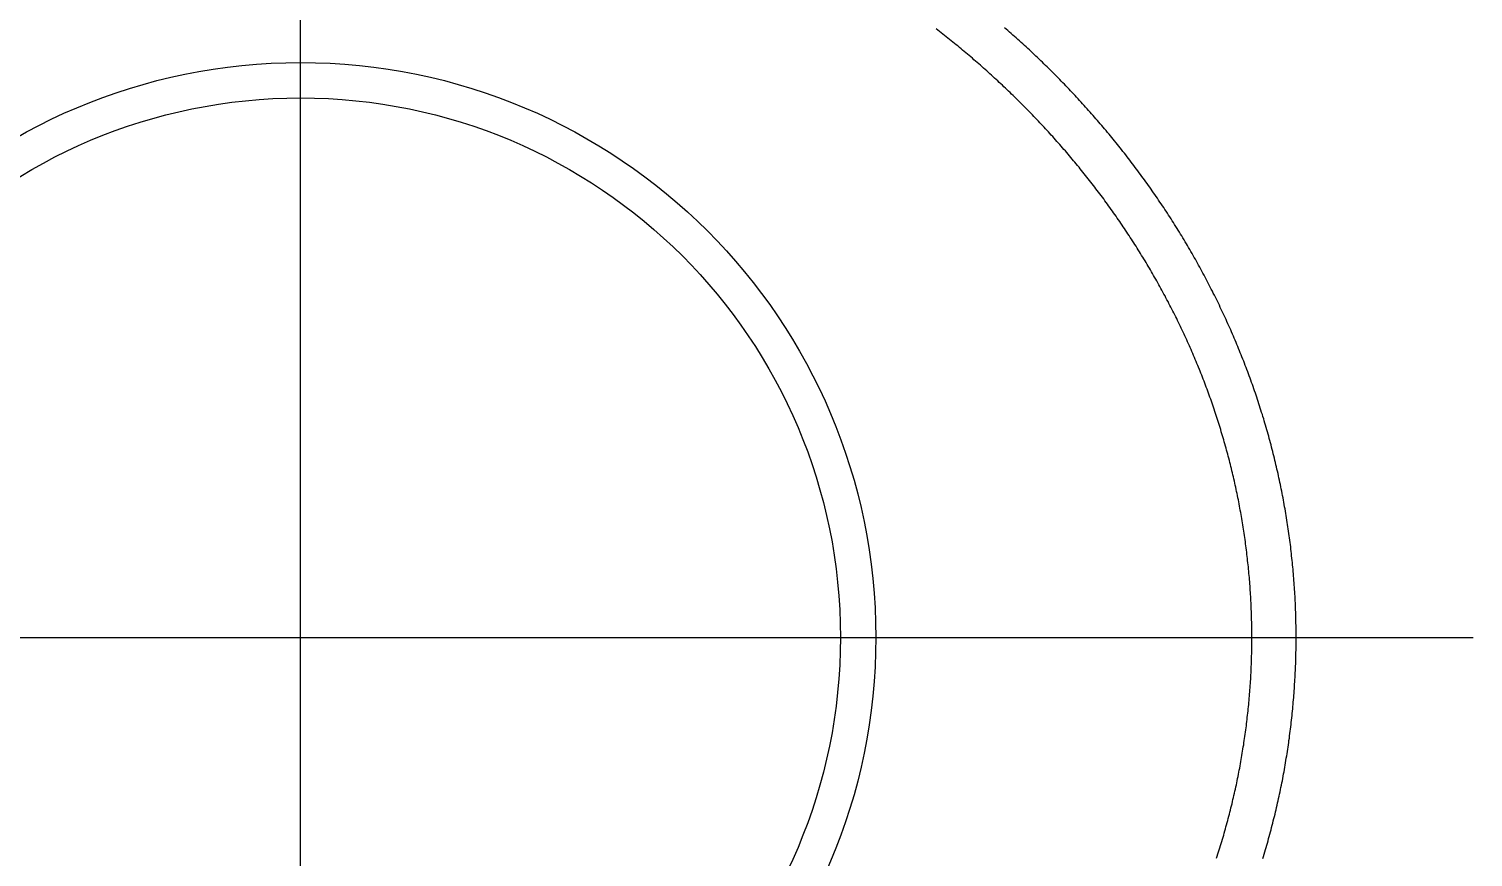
# Model space of a CAD drawing. Extents: x -38 to 89, y -32 to 34.
# Drawn here: x 72.21 to 88.53, y -2.48 to 6.88 of the extents above; entities that cross this region are included whole.
import ezdxf

# ---------------------------------------------------------------- set-up
doc = ezdxf.new("R2010")
doc.units = 0
doc.linetypes.add('CENTER', pattern=[50.8, 31.75, -6.35, 6.35, -6.35])
doc.layers.get('0').update_dxf_attribs({"linetype": 'CONTINUOUS'})
doc.layers.add('CENTER', color=1, linetype='CENTER')

msp = doc.modelspace()

# ---------------------------------------------------------------- linework, layer by layer
at = {"color": 7}
for points in [[(85.63, -2.495, 0), (85.638, -2.472, 0), (85.645, -2.448, 0), (85.653, -2.425, 0), (85.66, -2.401, 0), (85.667, -2.378, 0), (85.674, -2.354, 0), (85.682, -2.331, 0), (85.689, -2.307, 0), (85.696, -2.283, 0), (85.703, -2.26, 0), (85.71, -2.236, 0), (85.716, -2.213, 0), (85.723, -2.189, 0), (85.73, -2.165, 0), (85.736, -2.142, 0), (85.743, -2.118, 0), (85.749, -2.094, 0), (85.756, -2.071, 0), (85.762, -2.047, 0), (85.768, -2.023, 0), (85.774, -2, 0), (85.781, -1.976, 0), (85.787, -1.952, 0), (85.792, -1.929, 0), (85.798, -1.905, 0), (85.804, -1.881, 0), (85.81, -1.857, 0), (85.815, -1.834, 0), (85.821, -1.81, 0), (85.826, -1.786, 0), (85.832, -1.762, 0), (85.837, -1.739, 0), (85.842, -1.715, 0), (85.847, -1.691, 0), (85.853, -1.667, 0), (85.858, -1.643, 0), (85.863, -1.62, 0), (85.868, -1.596, 0), (85.872, -1.572, 0), (85.877, -1.548, 0), (85.882, -1.524, 0), (85.886, -1.501, 0), (85.891, -1.477, 0), (85.895, -1.453, 0), (85.9, -1.429, 0), (85.904, -1.405, 0), (85.908, -1.382, 0), (85.912, -1.358, 0), (85.916, -1.334, 0), (85.92, -1.31, 0), (85.924, -1.286, 0), (85.928, -1.262, 0), (85.932, -1.238, 0), (85.936, -1.215, 0), (85.939, -1.191, 0), (85.943, -1.167, 0), (85.946, -1.143, 0), (85.95, -1.119, 0), (85.953, -1.095, 0), (85.957, -1.071, 0), (85.96, -1.047, 0), (85.963, -1.023, 0), (85.966, -1, 0), (85.969, -0.976, 0), (85.972, -0.952, 0), (85.975, -0.928, 0), (85.977, -0.904, 0), (85.98, -0.88, 0), (85.983, -0.856, 0), (85.985, -0.832, 0), (85.988, -0.808, 0), (85.99, -0.784, 0), (85.993, -0.76, 0), (85.995, -0.736, 0), (85.997, -0.712, 0), (85.999, -0.689, 0), (86.001, -0.665, 0), (86.003, -0.641, 0), (86.005, -0.617, 0), (86.007, -0.593, 0), (86.008, -0.569, 0), (86.01, -0.545, 0), (86.012, -0.521, 0), (86.013, -0.497, 0), (86.015, -0.473, 0), (86.016, -0.449, 0), (86.017, -0.425, 0), (86.019, -0.401, 0), (86.02, -0.377, 0), (86.021, -0.353, 0), (86.022, -0.329, 0), (86.023, -0.305, 0), (86.024, -0.281, 0), (86.025, -0.257, 0), (86.025, -0.234, 0), (86.026, -0.21, 0), (86.027, -0.186, 0), (86.027, -0.162, 0), (86.028, -0.138, 0), (86.028, -0.114, 0), (86.028, -0.09, 0), (86.029, -0.066, 0), (86.029, -0.042, 0), (86.029, -0.018, 0), (86.029, 0.006, 0), (86.029, 0.03, 0), (86.029, 0.054, 0), (86.028, 0.078, 0), (86.028, 0.102, 0), (86.028, 0.126, 0), (86.028, 0.15, 0), (86.027, 0.174, 0), (86.026, 0.198, 0), (86.026, 0.222, 0), (86.025, 0.246, 0), (86.024, 0.27, 0), (86.023, 0.294, 0), (86.022, 0.318, 0), (86.022, 0.342, 0), (86.02, 0.366, 0), (86.019, 0.389, 0), (86.018, 0.413, 0), (86.017, 0.437, 0), (86.016, 0.461, 0), (86.014, 0.485, 0), (86.013, 0.509, 0), (86.011, 0.533, 0), (86.009, 0.557, 0), (86.008, 0.581, 0), (86.006, 0.605, 0), (86.004, 0.629, 0), (86.002, 0.653, 0), (86, 0.677, 0), (85.998, 0.7, 0), (85.996, 0.724, 0), (85.994, 0.748, 0), (85.991, 0.772, 0), (85.989, 0.796, 0), (85.987, 0.82, 0), (85.984, 0.844, 0), (85.981, 0.868, 0), (85.979, 0.891, 0), (85.976, 0.915, 0), (85.973, 0.939, 0), (85.97, 0.963, 0), (85.968, 0.987, 0), (85.965, 1.011, 0), (85.961, 1.034, 0), (85.958, 1.058, 0), (85.955, 1.082, 0), (85.952, 1.106, 0), (85.948, 1.129, 0), (85.945, 1.153, 0), (85.941, 1.177, 0), (85.938, 1.201, 0), (85.934, 1.225, 0), (85.93, 1.248, 0), (85.927, 1.272, 0), (85.923, 1.296, 0), (85.919, 1.319, 0), (85.915, 1.343, 0), (85.911, 1.367, 0), (85.907, 1.39, 0), (85.902, 1.414, 0), (85.898, 1.438, 0), (85.894, 1.461, 0), (85.889, 1.485, 0), (85.885, 1.509, 0), (85.88, 1.532, 0), (85.876, 1.556, 0), (85.871, 1.579, 0), (85.866, 1.603, 0), (85.861, 1.627, 0), (85.856, 1.65, 0), (85.851, 1.674, 0), (85.846, 1.697, 0), (85.841, 1.721, 0), (85.836, 1.744, 0), (85.831, 1.768, 0), (85.825, 1.791, 0), (85.82, 1.815, 0), (85.814, 1.838, 0), (85.809, 1.861, 0), (85.803, 1.885, 0), (85.797, 1.908, 0), (85.792, 1.932, 0), (85.786, 1.955, 0), (85.78, 1.978, 0), (85.774, 2.002, 0), (85.768, 2.025, 0), (85.762, 2.048, 0), (85.756, 2.071, 0), (85.749, 2.095, 0), (85.743, 2.118, 0), (85.737, 2.141, 0), (85.73, 2.164, 0), (85.724, 2.188, 0), (85.717, 2.211, 0), (85.71, 2.234, 0), (85.704, 2.257, 0), (85.697, 2.28, 0), (85.69, 2.303, 0), (85.683, 2.326, 0), (85.676, 2.349, 0), (85.669, 2.372, 0), (85.662, 2.396, 0), (85.655, 2.419, 0), (85.647, 2.442, 0), (85.64, 2.464, 0), (85.632, 2.487, 0), (85.625, 2.51, 0), (85.618, 2.533, 0), (85.61, 2.556, 0), (85.602, 2.579, 0), (85.594, 2.602, 0), (85.587, 2.625, 0), (85.579, 2.647, 0), (85.571, 2.67, 0), (85.563, 2.693, 0), (85.555, 2.716, 0), (85.547, 2.738, 0), (85.538, 2.761, 0), (85.53, 2.784, 0), (85.522, 2.806, 0), (85.513, 2.829, 0), (85.505, 2.851, 0), (85.496, 2.874, 0), (85.488, 2.897, 0), (85.479, 2.919, 0), (85.47, 2.942, 0), (85.462, 2.964, 0), (85.453, 2.986, 0), (85.444, 3.009, 0), (85.435, 3.031, 0), (85.426, 3.054, 0), (85.416, 3.076, 0), (85.407, 3.098, 0), (85.398, 3.12, 0), (85.389, 3.143, 0), (85.379, 3.165, 0), (85.37, 3.187, 0), (85.36, 3.209, 0), (85.351, 3.231, 0), (85.341, 3.254, 0), (85.332, 3.276, 0), (85.322, 3.298, 0), (85.312, 3.32, 0), (85.302, 3.342, 0), (85.292, 3.364, 0), (85.282, 3.386, 0), (85.272, 3.408, 0), (85.262, 3.43, 0), (85.252, 3.451, 0), (85.242, 3.473, 0), (85.231, 3.495, 0), (85.221, 3.517, 0), (85.21, 3.539, 0), (85.2, 3.56, 0), (85.189, 3.582, 0), (85.179, 3.604, 0), (85.168, 3.625, 0), (85.157, 3.647, 0), (85.147, 3.668, 0), (85.136, 3.69, 0), (85.125, 3.711, 0), (85.114, 3.733, 0), (85.103, 3.754, 0), (85.092, 3.776, 0), (85.081, 3.797, 0), (85.069, 3.818, 0), (85.058, 3.84, 0), (85.047, 3.861, 0), (85.035, 3.882, 0), (85.024, 3.903, 0), (85.012, 3.925, 0), (85.001, 3.946, 0), (84.989, 3.967, 0), (84.978, 3.988, 0), (84.966, 4.009, 0), (84.954, 4.03, 0), (84.942, 4.051, 0), (84.93, 4.072, 0), (84.918, 4.093, 0), (84.906, 4.114, 0), (84.894, 4.134, 0), (84.882, 4.155, 0), (84.87, 4.176, 0), (84.858, 4.197, 0), (84.846, 4.217, 0), (84.833, 4.238, 0), (84.821, 4.259, 0), (84.808, 4.279, 0), (84.796, 4.3, 0), (84.783, 4.32, 0), (84.771, 4.341, 0), (84.758, 4.361, 0), (84.745, 4.382, 0), (84.733, 4.402, 0), (84.72, 4.422, 0), (84.707, 4.442, 0), (84.694, 4.463, 0), (84.681, 4.483, 0), (84.668, 4.503, 0), (84.655, 4.523, 0), (84.642, 4.543, 0), (84.628, 4.563, 0), (84.615, 4.583, 0), (84.602, 4.603, 0), (84.588, 4.623, 0), (84.575, 4.643, 0), (84.562, 4.663, 0), (84.548, 4.683, 0), (84.535, 4.703, 0), (84.521, 4.723, 0), (84.507, 4.742, 0), (84.494, 4.762, 0), (84.48, 4.782, 0), (84.466, 4.801, 0), (84.452, 4.821, 0), (84.438, 4.84, 0), (84.424, 4.86, 0), (84.41, 4.879, 0), (84.396, 4.899, 0), (84.382, 4.918, 0), (84.368, 4.938, 0), (84.354, 4.957, 0), (84.34, 4.976, 0), (84.325, 4.995, 0), (84.311, 5.015, 0), (84.296, 5.034, 0), (84.282, 5.053, 0), (84.267, 5.072, 0), (84.253, 5.091, 0), (84.238, 5.11, 0), (84.224, 5.129, 0), (84.209, 5.148, 0), (84.194, 5.167, 0), (84.179, 5.186, 0), (84.165, 5.204, 0), (84.15, 5.223, 0), (84.135, 5.242, 0), (84.12, 5.261, 0), (84.105, 5.279, 0), (84.09, 5.298, 0), (84.075, 5.316, 0), (84.059, 5.335, 0), (84.044, 5.353, 0), (84.029, 5.372, 0), (84.013, 5.39, 0), (83.998, 5.409, 0), (83.983, 5.427, 0), (83.967, 5.445, 0), (83.952, 5.464, 0), (83.936, 5.482, 0), (83.921, 5.5, 0), (83.905, 5.518, 0), (83.889, 5.536, 0), (83.874, 5.554, 0), (83.858, 5.572, 0), (83.842, 5.59, 0), (83.826, 5.608, 0), (83.81, 5.626, 0), (83.794, 5.644, 0), (83.778, 5.662, 0), (83.762, 5.679, 0), (83.746, 5.697, 0), (83.73, 5.715, 0), (83.714, 5.733, 0), (83.698, 5.75, 0), (83.681, 5.768, 0), (83.665, 5.785, 0), (83.649, 5.803, 0), (83.632, 5.82, 0), (83.616, 5.838, 0), (83.6, 5.855, 0), (83.583, 5.872, 0), (83.566, 5.89, 0), (83.55, 5.907, 0), (83.533, 5.924, 0), (83.516, 5.941, 0), (83.5, 5.958, 0), (83.483, 5.976, 0), (83.466, 5.993, 0), (83.449, 6.01, 0), (83.432, 6.027, 0), (83.415, 6.044, 0), (83.398, 6.06, 0), (83.381, 6.077, 0), (83.364, 6.094, 0), (83.347, 6.111, 0), (83.33, 6.128, 0), (83.313, 6.144, 0), (83.296, 6.161, 0), (83.278, 6.177, 0), (83.261, 6.194, 0), (83.244, 6.211, 0), (83.226, 6.227, 0), (83.209, 6.243, 0), (83.191, 6.26, 0), (83.174, 6.276, 0), (83.156, 6.293, 0), (83.139, 6.309, 0), (83.121, 6.325, 0), (83.103, 6.341, 0), (83.086, 6.357, 0), (83.068, 6.373, 0), (83.05, 6.39, 0), (83.032, 6.406, 0), (83.014, 6.422, 0), (82.997, 6.437, 0), (82.979, 6.453, 0), (82.961, 6.469, 0), (82.943, 6.485, 0), (82.925, 6.501, 0), (82.906, 6.516, 0), (82.888, 6.532, 0), (82.87, 6.548, 0), (82.852, 6.563, 0), (82.834, 6.579, 0), (82.815, 6.594, 0), (82.797, 6.61, 0), (82.779, 6.625, 0), (82.76, 6.641, 0), (82.742, 6.656, 0), (82.723, 6.671, 0), (82.705, 6.687, 0), (82.686, 6.702, 0), (82.668, 6.717, 0), (82.649, 6.732, 0), (82.63, 6.747, 0), (82.612, 6.762, 0), (82.593, 6.777, 0), (82.574, 6.792, 0), (82.555, 6.807, 0), (82.537, 6.822, 0), (82.518, 6.837, 0), (82.499, 6.852, 0), (82.48, 6.866, 0), (82.461, 6.881, 0)], [(86.153, -2.501, 0), (86.16, -2.476, 0), (86.168, -2.451, 0), (86.175, -2.425, 0), (86.183, -2.4, 0), (86.19, -2.375, 0), (86.197, -2.35, 0), (86.204, -2.325, 0), (86.211, -2.3, 0), (86.218, -2.275, 0), (86.225, -2.25, 0), (86.232, -2.225, 0), (86.239, -2.2, 0), (86.246, -2.175, 0), (86.252, -2.15, 0), (86.259, -2.124, 0), (86.265, -2.099, 0), (86.271, -2.074, 0), (86.278, -2.049, 0), (86.284, -2.024, 0), (86.29, -1.999, 0), (86.296, -1.973, 0), (86.302, -1.948, 0), (86.308, -1.923, 0), (86.314, -1.898, 0), (86.32, -1.872, 0), (86.325, -1.847, 0), (86.331, -1.822, 0), (86.336, -1.797, 0), (86.342, -1.772, 0), (86.347, -1.746, 0), (86.352, -1.721, 0), (86.357, -1.696, 0), (86.362, -1.67, 0), (86.368, -1.645, 0), (86.373, -1.62, 0), (86.377, -1.595, 0), (86.382, -1.569, 0), (86.387, -1.544, 0), (86.392, -1.519, 0), (86.396, -1.493, 0), (86.401, -1.468, 0), (86.405, -1.443, 0), (86.409, -1.417, 0), (86.414, -1.392, 0), (86.418, -1.367, 0), (86.422, -1.341, 0), (86.426, -1.316, 0), (86.43, -1.291, 0), (86.434, -1.265, 0), (86.438, -1.24, 0), (86.441, -1.215, 0), (86.445, -1.189, 0), (86.448, -1.164, 0), (86.452, -1.138, 0), (86.455, -1.113, 0), (86.459, -1.088, 0), (86.462, -1.062, 0), (86.465, -1.037, 0), (86.468, -1.011, 0), (86.471, -0.986, 0), (86.474, -0.961, 0), (86.477, -0.935, 0), (86.48, -0.91, 0), (86.483, -0.884, 0), (86.485, -0.859, 0), (86.488, -0.834, 0), (86.49, -0.808, 0), (86.493, -0.783, 0), (86.495, -0.757, 0), (86.497, -0.732, 0), (86.499, -0.706, 0), (86.501, -0.681, 0), (86.503, -0.656, 0), (86.505, -0.63, 0), (86.507, -0.605, 0), (86.509, -0.579, 0), (86.511, -0.554, 0), (86.512, -0.528, 0), (86.514, -0.503, 0), (86.515, -0.477, 0), (86.517, -0.452, 0), (86.518, -0.426, 0), (86.519, -0.401, 0), (86.52, -0.376, 0), (86.522, -0.35, 0), (86.523, -0.325, 0), (86.524, -0.299, 0), (86.525, -0.274, 0), (86.525, -0.248, 0), (86.526, -0.223, 0), (86.527, -0.197, 0), (86.527, -0.172, 0), (86.528, -0.146, 0), (86.528, -0.121, 0), (86.528, -0.095, 0), (86.529, -0.07, 0), (86.529, -0.044, 0), (86.529, -0.019, 0), (86.529, 0.007, 0), (86.529, 0.032, 0), (86.529, 0.057, 0), (86.528, 0.083, 0), (86.528, 0.108, 0), (86.528, 0.134, 0), (86.527, 0.159, 0), (86.527, 0.185, 0), (86.526, 0.21, 0), (86.526, 0.236, 0), (86.525, 0.261, 0), (86.524, 0.287, 0), (86.523, 0.312, 0), (86.522, 0.338, 0), (86.521, 0.363, 0), (86.52, 0.389, 0), (86.519, 0.414, 0), (86.517, 0.439, 0), (86.516, 0.465, 0), (86.515, 0.49, 0), (86.513, 0.516, 0), (86.511, 0.541, 0), (86.51, 0.567, 0), (86.508, 0.592, 0), (86.506, 0.617, 0), (86.504, 0.643, 0), (86.502, 0.668, 0), (86.5, 0.694, 0), (86.498, 0.719, 0), (86.496, 0.744, 0), (86.494, 0.77, 0), (86.491, 0.795, 0), (86.489, 0.821, 0), (86.487, 0.846, 0), (86.484, 0.871, 0), (86.481, 0.897, 0), (86.478, 0.922, 0), (86.476, 0.947, 0), (86.473, 0.973, 0), (86.47, 0.998, 0), (86.467, 1.023, 0), (86.464, 1.049, 0), (86.46, 1.074, 0), (86.457, 1.099, 0), (86.454, 1.125, 0), (86.45, 1.15, 0), (86.447, 1.175, 0), (86.443, 1.2, 0), (86.44, 1.226, 0), (86.436, 1.251, 0), (86.432, 1.276, 0), (86.428, 1.301, 0), (86.424, 1.326, 0), (86.42, 1.352, 0), (86.416, 1.377, 0), (86.412, 1.402, 0), (86.408, 1.427, 0), (86.403, 1.452, 0), (86.399, 1.478, 0), (86.394, 1.503, 0), (86.39, 1.528, 0), (86.385, 1.553, 0), (86.381, 1.578, 0), (86.376, 1.603, 0), (86.371, 1.628, 0), (86.366, 1.653, 0), (86.361, 1.678, 0), (86.356, 1.703, 0), (86.351, 1.728, 0), (86.346, 1.753, 0), (86.34, 1.778, 0), (86.335, 1.803, 0), (86.329, 1.828, 0), (86.324, 1.853, 0), (86.318, 1.878, 0), (86.312, 1.903, 0), (86.307, 1.928, 0), (86.301, 1.953, 0), (86.295, 1.978, 0), (86.289, 2.002, 0), (86.283, 2.027, 0), (86.277, 2.052, 0), (86.271, 2.077, 0), (86.264, 2.102, 0), (86.258, 2.126, 0), (86.252, 2.151, 0), (86.245, 2.176, 0), (86.239, 2.201, 0), (86.232, 2.225, 0), (86.225, 2.25, 0), (86.219, 2.275, 0), (86.212, 2.299, 0), (86.205, 2.324, 0), (86.198, 2.348, 0), (86.191, 2.373, 0), (86.183, 2.398, 0), (86.176, 2.422, 0), (86.169, 2.447, 0), (86.162, 2.471, 0), (86.154, 2.496, 0), (86.147, 2.52, 0), (86.139, 2.544, 0), (86.131, 2.569, 0), (86.124, 2.593, 0), (86.116, 2.618, 0), (86.108, 2.642, 0), (86.1, 2.666, 0), (86.092, 2.69, 0), (86.084, 2.715, 0), (86.076, 2.739, 0), (86.068, 2.763, 0), (86.059, 2.787, 0), (86.051, 2.812, 0), (86.043, 2.836, 0), (86.034, 2.86, 0), (86.026, 2.884, 0), (86.017, 2.908, 0), (86.008, 2.932, 0), (85.999, 2.956, 0), (85.991, 2.98, 0), (85.982, 3.004, 0), (85.973, 3.028, 0), (85.964, 3.052, 0), (85.954, 3.076, 0), (85.945, 3.099, 0), (85.936, 3.123, 0), (85.927, 3.147, 0), (85.917, 3.171, 0), (85.908, 3.195, 0), (85.898, 3.218, 0), (85.889, 3.242, 0), (85.879, 3.266, 0), (85.869, 3.289, 0), (85.86, 3.313, 0), (85.85, 3.336, 0), (85.84, 3.36, 0), (85.83, 3.383, 0), (85.82, 3.407, 0), (85.81, 3.43, 0), (85.799, 3.454, 0), (85.789, 3.477, 0), (85.779, 3.501, 0), (85.768, 3.524, 0), (85.758, 3.547, 0), (85.747, 3.57, 0), (85.737, 3.594, 0), (85.726, 3.617, 0), (85.716, 3.64, 0), (85.705, 3.663, 0), (85.694, 3.686, 0), (85.683, 3.709, 0), (85.672, 3.732, 0), (85.661, 3.755, 0), (85.65, 3.778, 0), (85.639, 3.801, 0), (85.627, 3.824, 0), (85.616, 3.847, 0), (85.605, 3.87, 0), (85.593, 3.893, 0), (85.582, 3.916, 0), (85.57, 3.938, 0), (85.559, 3.961, 0), (85.547, 3.984, 0), (85.535, 4.006, 0), (85.523, 4.029, 0), (85.512, 4.052, 0), (85.5, 4.074, 0), (85.488, 4.097, 0), (85.476, 4.119, 0), (85.464, 4.141, 0), (85.451, 4.164, 0), (85.439, 4.186, 0), (85.427, 4.208, 0), (85.415, 4.231, 0), (85.402, 4.253, 0), (85.39, 4.275, 0), (85.377, 4.297, 0), (85.365, 4.319, 0), (85.352, 4.342, 0), (85.339, 4.364, 0), (85.327, 4.386, 0), (85.314, 4.408, 0), (85.301, 4.43, 0), (85.288, 4.451, 0), (85.275, 4.473, 0), (85.262, 4.495, 0), (85.249, 4.517, 0), (85.236, 4.539, 0), (85.223, 4.56, 0), (85.209, 4.582, 0), (85.196, 4.604, 0), (85.183, 4.625, 0), (85.169, 4.647, 0), (85.156, 4.668, 0), (85.142, 4.69, 0), (85.129, 4.711, 0), (85.115, 4.732, 0), (85.101, 4.754, 0), (85.087, 4.775, 0), (85.074, 4.796, 0), (85.06, 4.818, 0), (85.046, 4.839, 0), (85.032, 4.86, 0), (85.018, 4.881, 0), (85.004, 4.902, 0), (84.99, 4.923, 0), (84.975, 4.944, 0), (84.961, 4.965, 0), (84.947, 4.986, 0), (84.932, 5.007, 0), (84.918, 5.028, 0), (84.903, 5.048, 0), (84.889, 5.069, 0), (84.874, 5.09, 0), (84.86, 5.11, 0), (84.845, 5.131, 0), (84.83, 5.152, 0), (84.816, 5.172, 0), (84.801, 5.193, 0), (84.786, 5.213, 0), (84.771, 5.233, 0), (84.756, 5.254, 0), (84.741, 5.274, 0), (84.726, 5.294, 0), (84.711, 5.315, 0), (84.696, 5.335, 0), (84.68, 5.355, 0), (84.665, 5.375, 0), (84.65, 5.395, 0), (84.634, 5.415, 0), (84.619, 5.435, 0), (84.603, 5.455, 0), (84.588, 5.475, 0), (84.572, 5.495, 0), (84.557, 5.515, 0), (84.541, 5.534, 0), (84.525, 5.554, 0), (84.509, 5.574, 0), (84.494, 5.593, 0), (84.478, 5.613, 0), (84.462, 5.633, 0), (84.446, 5.652, 0), (84.43, 5.672, 0), (84.414, 5.691, 0), (84.397, 5.71, 0), (84.381, 5.73, 0), (84.365, 5.749, 0), (84.349, 5.768, 0), (84.333, 5.788, 0), (84.316, 5.807, 0), (84.3, 5.826, 0), (84.283, 5.845, 0), (84.267, 5.864, 0), (84.25, 5.883, 0), (84.234, 5.902, 0), (84.217, 5.921, 0), (84.2, 5.94, 0), (84.184, 5.959, 0), (84.167, 5.977, 0), (84.15, 5.996, 0), (84.133, 6.015, 0), (84.116, 6.034, 0), (84.099, 6.052, 0), (84.082, 6.071, 0), (84.065, 6.089, 0), (84.048, 6.108, 0), (84.031, 6.126, 0), (84.014, 6.145, 0), (83.996, 6.163, 0), (83.979, 6.181, 0), (83.962, 6.2, 0), (83.945, 6.218, 0), (83.927, 6.236, 0), (83.91, 6.254, 0), (83.892, 6.272, 0), (83.875, 6.29, 0), (83.857, 6.308, 0), (83.839, 6.326, 0), (83.822, 6.344, 0), (83.804, 6.362, 0), (83.786, 6.38, 0), (83.768, 6.398, 0), (83.751, 6.415, 0), (83.733, 6.433, 0), (83.715, 6.451, 0), (83.697, 6.468, 0), (83.679, 6.486, 0), (83.661, 6.503, 0), (83.643, 6.521, 0), (83.624, 6.538, 0), (83.606, 6.556, 0), (83.588, 6.573, 0), (83.57, 6.59, 0), (83.551, 6.608, 0), (83.533, 6.625, 0), (83.515, 6.642, 0), (83.496, 6.659, 0), (83.478, 6.676, 0), (83.459, 6.693, 0), (83.441, 6.71, 0), (83.422, 6.727, 0), (83.403, 6.744, 0), (83.385, 6.761, 0), (83.366, 6.778, 0), (83.347, 6.795, 0), (83.329, 6.811, 0), (83.31, 6.828, 0), (83.291, 6.845, 0), (83.272, 6.861, 0), (83.253, 6.878, 0), (83.234, 6.894, 0)]]:
    msp.add_polyline3d(points, dxfattribs=at)
at = {"color": 7, "linetype": 'CONTINUOUS'}
for radius in [6.5, 6.1]:
    msp.add_circle((75.279, 0), radius, dxfattribs=at)
at = {"layer": 'CENTER', "color": 1, "linetype": 'CENTER'}
for p, q in [((75.279, -11.85), (75.279, 34.2)), ((62.029, 0), (88.529, 0))]:
    msp.add_line(p, q, dxfattribs=at)

doc.saveas('drawing.dxf')
